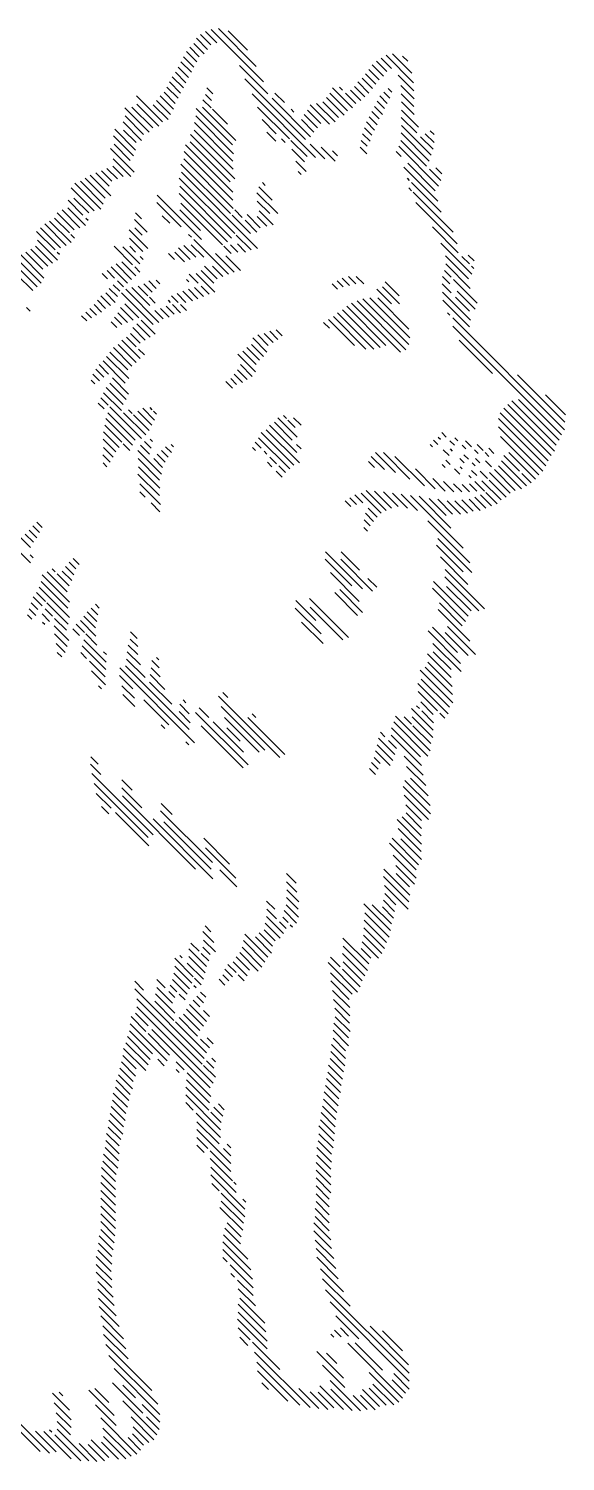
# Model space of a CAD drawing. Header units: millimetres. Extents: x -1 to 1201, y -1 to 901.
# Drawn here: x 1126 to 1155, y 135.3 to 212.8 of the extents above; entities that cross this region are included whole.
import ezdxf

# ---------------------------------------------------------------- set-up
doc = ezdxf.new("R2010")
doc.units = ezdxf.units.MM
doc.layers.add('ETCH', color=7, linetype='CONTINUOUS')

msp = doc.modelspace()

# ---------------------------------------------------------------- linework, layer by layer
at = {"layer": 'ETCH'}
for points in [[(1135.06, 212.28), (1135.66, 211.68)], [(1135.28, 212.48), (1135.84, 211.92)], [(1135.55, 212.64), (1136.15, 212.04)], [(1135.85, 212.76), (1138.69, 209.92)], [(1136.24, 212.8), (1138.28, 210.76)], [(1136.78, 212.68), (1137.82, 211.64)], [(1134.51, 211.56), (1135.07, 211)], [(1134.69, 211.8), (1135.21, 211.28)], [(1134.92, 212), (1135.48, 211.44)], [(1145.66, 211.44), (1146.7, 210.4)], [(1134.07, 210.72), (1134.63, 210.16)], [(1134.22, 211), (1134.78, 210.44)], [(1134.36, 211.28), (1134.92, 210.72)], [(1137.39, 210.8), (1138.91, 209.28)], [(1144.56, 210.84), (1145.16, 210.24)], [(1144.79, 211.04), (1145.35, 210.48)], [(1145.05, 211.2), (1145.61, 210.64)], [(1145.31, 211.36), (1146.79, 209.88)], [(1146.2, 211.32), (1146.48, 211.04)], [(1133.6, 209.92), (1134.2, 209.32)], [(1133.75, 210.2), (1134.35, 209.6)], [(1133.93, 210.44), (1134.49, 209.88)], [(1137.68, 210.08), (1140.96, 206.8)], [(1143.78, 209.92), (1144.38, 209.32)], [(1144.01, 210.12), (1144.57, 209.56)], [(1144.19, 210.36), (1144.75, 209.8)], [(1144.38, 210.6), (1144.94, 210.04)], [(1145.97, 210.28), (1146.81, 209.44)], [(1131.82, 209.16), (1133.22, 207.76)], [(1133.09, 209.16), (1133.81, 208.44)], [(1133.31, 209.36), (1133.91, 208.76)], [(1133.46, 209.64), (1134.06, 209.04)], [(1135.55, 209.24), (1135.87, 208.92)], [(1135.62, 209.6), (1135.94, 209.28)], [(1138.06, 209.28), (1141.5, 205.84)], [(1139.29, 209.32), (1139.81, 208.8)], [(1142.26, 209.32), (1143.22, 208.36)], [(1142.41, 209.6), (1143.49, 208.52)], [(1142.79, 209.64), (1142.95, 209.48)], [(1143.11, 209.32), (1143.67, 208.76)], [(1143.38, 209.48), (1143.94, 208.92)], [(1143.6, 209.68), (1144.16, 209.12)], [(1144.97, 209.16), (1145.37, 208.76)], [(1145.19, 209.36), (1145.51, 209.04)], [(1145.42, 209.56), (1145.62, 209.36)], [(1146.11, 209.72), (1146.83, 209)], [(1146.12, 209.28), (1146.8, 208.6)], [(1131.18, 208.52), (1132.5, 207.2)], [(1131.57, 208.56), (1132.69, 207.44)], [(1131.83, 208.72), (1133.03, 207.52)], [(1132.72, 208.68), (1133.52, 207.88)], [(1132.9, 208.92), (1133.66, 208.16)], [(1135.04, 208.48), (1137, 206.52)], [(1135.39, 208.56), (1137.19, 206.76)], [(1135.41, 208.96), (1135.85, 208.52)], [(1135.93, 208.44), (1136.73, 207.64)], [(1138.36, 208.56), (1140.08, 206.84)], [(1139.15, 209.04), (1141.23, 206.96)], [(1140.17, 208.44), (1140.33, 208.28)], [(1141.06, 208.4), (1141.78, 207.68)], [(1141.21, 208.68), (1142.25, 207.64)], [(1141.55, 208.76), (1142.55, 207.76)], [(1141.89, 208.84), (1142.73, 208)], [(1142.08, 209.08), (1143.04, 208.12)], [(1144.68, 208.6), (1145.12, 208.16)], [(1144.82, 208.88), (1145.22, 208.48)], [(1146.14, 208.84), (1146.82, 208.16)], [(1146.15, 208.4), (1147.07, 207.48)], [(1131.09, 207.76), (1132.09, 206.76)], [(1131.2, 208.08), (1132.2, 207.08)], [(1134.95, 207.72), (1137.03, 205.64)], [(1135.02, 208.08), (1137.06, 206.04)], [(1138.61, 207.88), (1139.37, 207.12)], [(1140.73, 207.88), (1141.41, 207.2)], [(1140.88, 208.16), (1141.6, 207.44)], [(1144.25, 207.76), (1144.69, 207.32)], [(1144.39, 208.04), (1144.83, 207.6)], [(1144.54, 208.32), (1144.94, 207.92)], [(1146.13, 208), (1146.97, 207.16)], [(1130.58, 207), (1131.66, 205.92)], [(1130.65, 207.36), (1131.77, 206.24)], [(1131.11, 207.32), (1131.79, 206.64)], [(1134.74, 207.08), (1137.14, 204.68)], [(1134.93, 207.32), (1137.05, 205.2)], [(1138.87, 207.2), (1139.35, 206.72)], [(1139.65, 206.84), (1139.85, 206.64)], [(1144.04, 207.12), (1144.44, 206.72)], [(1144.14, 207.44), (1144.54, 207.04)], [(1146.12, 207.16), (1147.64, 205.64)], [(1146.14, 207.56), (1147.74, 205.96)], [(1147.17, 206.96), (1147.85, 206.28)], [(1147.43, 207.12), (1147.91, 206.64)], [(1147.7, 207.28), (1147.9, 207.08)], [(1130.41, 206.32), (1131.69, 205.04)], [(1130.6, 206.56), (1131.48, 205.68)], [(1134.39, 206.16), (1137.03, 203.52)], [(1134.46, 206.52), (1137.02, 203.96)], [(1134.72, 206.68), (1136.88, 204.52)], [(1140.16, 206.76), (1141.04, 205.88)], [(1140.21, 206.28), (1140.89, 205.6)], [(1141.2, 206.56), (1142, 205.76)], [(1141.79, 206.4), (1142.55, 205.64)], [(1142.41, 206.2), (1142.69, 205.92)], [(1143.91, 206.4), (1144.27, 206.04)], [(1143.97, 206.76), (1144.29, 206.44)], [(1145.85, 206.16), (1146.13, 205.88)], [(1145.99, 206.44), (1148.15, 204.28)], [(1146.1, 206.76), (1147.5, 205.36)], [(1130.53, 205.36), (1131.09, 204.8)], [(1130.55, 205.76), (1131.51, 204.8)], [(1134.22, 205.48), (1136.9, 202.8)], [(1134.37, 205.76), (1137.05, 203.08)], [(1140.43, 205.64), (1140.99, 205.08)], [(1146.26, 205.32), (1148.1, 203.48)], [(1146.49, 205.52), (1147.97, 204.04)], [(1148, 205.28), (1148.32, 204.96)], [(1128.78, 204.56), (1130.02, 203.32)], [(1129.04, 204.72), (1130.12, 203.64)], [(1129.31, 204.88), (1130.43, 203.76)], [(1129.61, 205), (1130.33, 204.28)], [(1129.92, 205.12), (1130.48, 204.56)], [(1130.22, 205.24), (1130.78, 204.68)], [(1134.13, 204.72), (1137.13, 201.72)], [(1134.24, 205.04), (1138.36, 200.92)], [(1138.62, 204.48), (1138.78, 204.32)], [(1140.56, 205.08), (1140.72, 204.92)], [(1146.44, 204.72), (1146.56, 204.6)], [(1146.68, 204.48), (1148.28, 202.88)], [(1147.66, 205.2), (1148.26, 204.6)], [(1128.29, 204.2), (1129.53, 202.96)], [(1128.48, 204.44), (1129.88, 203.04)], [(1132.93, 203.8), (1135.33, 201.4)], [(1134.13, 203.88), (1136.73, 201.28)], [(1134.15, 204.28), (1136.95, 201.48)], [(1138.33, 203.92), (1139.45, 202.8)], [(1138.43, 204.24), (1139.15, 203.52)], [(1146.53, 204.2), (1146.69, 204.04)], [(1146.77, 203.96), (1148.93, 201.8)], [(1122.7, 203), (1126.66, 199.04)], [(1127.79, 203), (1128.75, 202.04)], [(1128.1, 203.12), (1129.06, 202.16)], [(1128.12, 203.52), (1128.92, 202.72)], [(1128.43, 203.64), (1129.23, 202.84)], [(1132.91, 203.4), (1134.23, 202.08)], [(1134.16, 203), (1135.28, 201.88)], [(1134.22, 203.36), (1136.46, 201.12)], [(1137.13, 203), (1137.53, 202.6)], [(1138.34, 203.48), (1139.02, 202.8)], [(1138.44, 202.96), (1139.2, 202.2)], [(1146.91, 203.4), (1149.15, 201.16)], [(1122.4, 202.88), (1126.44, 198.84)], [(1126.86, 202.24), (1128.02, 201.08)], [(1127.12, 202.4), (1128.28, 201.24)], [(1127.39, 202.56), (1128.19, 201.76)], [(1127.53, 202.84), (1128.45, 201.92)], [(1129.08, 202.56), (1129.2, 202.44)], [(1131.71, 202.48), (1132.39, 201.8)], [(1131.77, 202.84), (1132.09, 202.52)], [(1133.21, 202.68), (1133.61, 202.28)], [(1136.98, 202.72), (1137.98, 201.72)], [(1137.69, 202.44), (1138.33, 201.8)], [(1137.79, 202.76), (1138.51, 202.04)], [(1138.34, 202.64), (1138.86, 202.12)], [(1126.41, 201.84), (1127.41, 200.84)], [(1126.63, 202.04), (1127.71, 200.96)], [(1128.27, 201.68), (1128.47, 201.48)], [(1131.42, 201.92), (1132.42, 200.92)], [(1131.44, 201.48), (1132.16, 200.76)], [(1131.72, 202.04), (1132.12, 201.64)], [(1134.63, 201.68), (1134.79, 201.52)], [(1134.91, 201.4), (1136.79, 199.52)], [(1137.21, 201.64), (1138.01, 200.84)], [(1147.81, 202.08), (1149.21, 200.68)], [(1125.53, 200.6), (1126.81, 199.32)], [(1125.83, 200.72), (1126.75, 199.8)], [(1126.1, 200.88), (1127.02, 199.96)], [(1126.36, 201.04), (1127.28, 200.12)], [(1126.46, 201.36), (1127.54, 200.28)], [(1127.53, 200.72), (1127.65, 200.6)], [(1130.6, 201.04), (1131.6, 200.04)], [(1131.07, 201), (1131.99, 200.08)], [(1131.45, 201.04), (1131.77, 200.72)], [(1133.55, 200.64), (1133.87, 200.32)], [(1133.89, 200.72), (1134.41, 200.2)], [(1134.08, 200.96), (1134.72, 200.32)], [(1134.38, 201.08), (1135.02, 200.44)], [(1134.77, 201.12), (1135.45, 200.44)], [(1136.09, 200.64), (1137.09, 199.64)], [(1136.54, 201.04), (1136.94, 200.64)], [(1136.89, 201.12), (1137.29, 200.72)], [(1137.27, 201.16), (1137.71, 200.72)], [(1148.26, 201.2), (1149.94, 199.52)], [(1130.45, 199.92), (1131.33, 199.04)], [(1130.71, 200.08), (1131.55, 199.24)], [(1131.02, 200.2), (1131.78, 199.44)], [(1131.72, 199.92), (1132, 199.64)], [(1132.01, 200.48), (1132.17, 200.32)], [(1135.5, 199.96), (1136.18, 199.28)], [(1135.93, 199.96), (1136.49, 199.4)], [(1136.64, 200.52), (1137.44, 199.72)], [(1148.52, 200.52), (1149.76, 199.28)], [(1148.53, 200.08), (1149.85, 198.76)], [(1149.41, 200.48), (1149.81, 200.08)], [(1149.75, 200.56), (1150.07, 200.24)], [(1149.93, 199.96), (1150.05, 199.84)], [(1125.37, 199.48), (1126.21, 198.64)], [(1129.96, 199.56), (1130.24, 199.28)], [(1130.23, 199.72), (1130.63, 199.32)], [(1130.79, 199.16), (1131.11, 198.84)], [(1132.48, 199.16), (1132.88, 198.76)], [(1132.87, 199.2), (1133.07, 199)], [(1134.52, 199.24), (1134.64, 199.12)], [(1134.67, 199.52), (1135.15, 199.04)], [(1135.05, 199.56), (1136.05, 198.56)], [(1135.32, 199.72), (1136, 199.04)], [(1142.66, 199.16), (1142.98, 198.84)], [(1142.93, 199.32), (1143.33, 198.92)], [(1143.27, 199.4), (1143.67, 199)], [(1143.7, 199.4), (1144.1, 199)], [(1145.25, 199.12), (1146.01, 198.36)], [(1148.36, 199.4), (1148.76, 199)], [(1148.47, 199.72), (1148.83, 199.36)], [(1148.95, 199.24), (1150.23, 197.96)], [(1129.89, 198.36), (1130.41, 197.84)], [(1130.15, 198.52), (1130.67, 198)], [(1130.34, 198.76), (1130.78, 198.32)], [(1130.56, 198.96), (1130.92, 198.6)], [(1131, 198.52), (1132.72, 196.8)], [(1131.23, 198.72), (1133.03, 196.92)], [(1131.57, 198.8), (1132.53, 197.84)], [(1131.91, 198.88), (1132.43, 198.36)], [(1132.22, 199), (1132.66, 198.56)], [(1132.51, 198.28), (1132.83, 197.96)], [(1133.71, 198.36), (1134.07, 198)], [(1134.01, 198.48), (1134.49, 198)], [(1134.32, 198.6), (1134.84, 198.08)], [(1134.62, 198.72), (1135.14, 198.2)], [(1134.96, 198.8), (1135.44, 198.32)], [(1135.31, 198.88), (1135.75, 198.44)], [(1142.4, 199), (1142.68, 198.72)], [(1144.8, 198.72), (1145.6, 197.92)], [(1145.11, 198.84), (1146.03, 197.92)], [(1148.34, 199), (1148.82, 198.52)], [(1148.36, 198.56), (1149.88, 197.04)], [(1149.06, 198.28), (1149.82, 197.52)], [(1149.16, 198.6), (1150.12, 197.64)], [(1125.86, 197.72), (1126.06, 197.52)], [(1129.3, 197.68), (1129.66, 197.32)], [(1129.52, 197.88), (1129.92, 197.48)], [(1129.7, 198.12), (1130.14, 197.68)], [(1130.95, 197.72), (1131.63, 197.04)], [(1131.18, 197.92), (1131.94, 197.16)], [(1132.81, 197.56), (1133.25, 197.12)], [(1133.11, 197.68), (1133.59, 197.2)], [(1133.42, 197.8), (1133.86, 197.36)], [(1133.52, 198.12), (1133.64, 198)], [(1133.76, 197.88), (1134.2, 197.44)], [(1134.19, 197.88), (1134.51, 197.56)], [(1142.95, 197.6), (1144.99, 195.56)], [(1143.18, 197.8), (1145.3, 195.68)], [(1143.44, 197.96), (1146.08, 195.32)], [(1143.74, 198.08), (1146.38, 195.44)], [(1144.05, 198.2), (1146.53, 195.72)], [(1144.43, 198.24), (1146.59, 196.08)], [(1144.86, 198.24), (1146.54, 196.56)], [(1148.37, 198.12), (1149.81, 196.68)], [(1128.85, 197.28), (1129.13, 197)], [(1129.07, 197.48), (1129.39, 197.16)], [(1130.44, 196.96), (1130.76, 196.64)], [(1130.62, 197.2), (1131.02, 196.8)], [(1130.81, 197.44), (1131.33, 196.92)], [(1131.83, 196.84), (1132.55, 196.12)], [(1132.06, 197.04), (1132.82, 196.28)], [(1141.93, 196.92), (1142.25, 196.6)], [(1142.2, 197.08), (1143.6, 195.68)], [(1142.46, 197.24), (1144.22, 195.48)], [(1142.69, 197.44), (1144.65, 195.48)], [(1148.63, 197.44), (1148.75, 197.32)], [(1148.91, 197.16), (1154.95, 191.12)], [(1131.02, 195.96), (1132.02, 194.96)], [(1131.28, 196.12), (1131.8, 195.6)], [(1131.5, 196.32), (1132.02, 195.8)], [(1131.61, 196.64), (1132.29, 195.96)], [(1138.11, 196.08), (1138.87, 195.32)], [(1138.37, 196.24), (1138.93, 195.68)], [(1138.72, 196.32), (1139.2, 195.84)], [(1139.02, 196.44), (1139.46, 196)], [(1139.37, 196.52), (1139.69, 196.2)], [(1148.92, 196.72), (1154.8, 190.84)], [(1149.26, 195.96), (1151.06, 194.16)], [(1130.38, 195.32), (1131.34, 194.36)], [(1130.57, 195.56), (1131.57, 194.56)], [(1130.83, 195.72), (1131.79, 194.76)], [(1131.92, 195.48), (1132.24, 195.16)], [(1137.29, 195.2), (1138.25, 194.24)], [(1137.56, 195.36), (1138.28, 194.64)], [(1137.78, 195.56), (1138.46, 194.88)], [(1138.04, 195.72), (1138.68, 195.08)], [(1129.61, 194.4), (1130.05, 193.96)], [(1129.79, 194.64), (1130.31, 194.12)], [(1130.01, 194.84), (1131.21, 193.64)], [(1130.2, 195.08), (1131.4, 193.88)], [(1137.43, 194.64), (1138.07, 194)], [(1129.36, 193.8), (1129.56, 193.6)], [(1129.46, 194.12), (1129.82, 193.76)], [(1130.37, 193.64), (1131.25, 192.76)], [(1130.51, 193.92), (1131.39, 193.04)], [(1136.65, 193.72), (1137.01, 193.36)], [(1136.91, 193.88), (1137.23, 193.56)], [(1137.1, 194.12), (1137.54, 193.68)], [(1137.28, 194.36), (1137.8, 193.84)], [(1152.41, 194.08), (1154.97, 191.52)], [(1130.04, 193.12), (1131, 192.16)], [(1130.18, 193.4), (1131.1, 192.48)], [(1153.92, 193), (1155, 191.92)], [(1129.75, 192.56), (1130.07, 192.24)], [(1129.89, 192.84), (1130.29, 192.44)], [(1130.37, 192.36), (1132.09, 190.64)], [(1131.38, 192.2), (1131.58, 192)], [(1131.89, 192.12), (1132.65, 191.36)], [(1132.15, 192.28), (1132.79, 191.64)], [(1132.53, 192.32), (1132.65, 192.2)], [(1132.73, 192.12), (1132.89, 191.96)], [(1151.67, 192.28), (1154.23, 189.72)], [(1151.89, 192.48), (1154.41, 189.96)], [(1152.11, 192.68), (1154.51, 190.28)], [(1152.46, 192.76), (1154.66, 190.56)], [(1130.1, 191.36), (1131.02, 190.44)], [(1130.16, 191.72), (1131.6, 190.28)], [(1130.27, 192.04), (1131.75, 190.56)], [(1131.12, 192.04), (1132.32, 190.84)], [(1131.66, 191.92), (1132.5, 191.08)], [(1139.01, 191.36), (1140.49, 189.88)], [(1139.27, 191.52), (1140.23, 190.56)], [(1139.46, 191.76), (1140.5, 190.72)], [(1139.76, 191.88), (1139.92, 191.72)], [(1140, 191.64), (1140.4, 191.24)], [(1140.31, 191.76), (1140.71, 191.36)], [(1151.38, 191.72), (1153.94, 189.16)], [(1151.48, 192.04), (1154.08, 189.44)], [(1130.01, 190.6), (1130.69, 189.92)], [(1130.04, 191), (1130.88, 190.16)], [(1132.56, 190.6), (1132.68, 190.48)], [(1138.42, 190.68), (1140.1, 189)], [(1138.56, 190.96), (1140.32, 189.2)], [(1138.83, 191.12), (1140.63, 189.32)], [(1147.87, 190.56), (1148.11, 190.32)], [(1148.13, 190.72), (1148.25, 190.6)], [(1148.32, 190.96), (1148.56, 190.72)], [(1149.02, 190.68), (1149.18, 190.52)], [(1151.39, 191.28), (1153.79, 188.88)], [(1151.49, 190.76), (1153.57, 188.68)], [(1130, 189.76), (1130.4, 189.36)], [(1130.03, 190.16), (1130.55, 189.64)], [(1131.1, 190.36), (1131.46, 190)], [(1131.88, 190), (1133.16, 188.72)], [(1132.03, 190.28), (1132.51, 189.8)], [(1132.25, 190.48), (1132.61, 190.12)], [(1132.93, 189.8), (1133.37, 189.36)], [(1133.16, 190), (1133.52, 189.64)], [(1133.38, 190.2), (1133.7, 189.88)], [(1133.69, 190.32), (1133.81, 190.2)], [(1138.09, 190.16), (1138.25, 190)], [(1138.23, 190.44), (1138.55, 190.12)], [(1138.71, 189.96), (1138.87, 189.8)], [(1140.47, 190.32), (1140.71, 190.08)], [(1144.73, 189.88), (1145.81, 188.8)], [(1145.16, 189.88), (1146.6, 188.44)], [(1147.69, 190.32), (1147.81, 190.2)], [(1148.39, 190.04), (1148.71, 189.72)], [(1148.76, 190.52), (1149, 190.28)], [(1148.77, 190.08), (1148.89, 189.96)], [(1149.42, 190.28), (1149.62, 190.08)], [(1149.52, 189.76), (1149.76, 189.52)], [(1149.61, 190.52), (1149.93, 190.2)], [(1150.09, 190.04), (1150.29, 189.84)], [(1150.23, 190.32), (1150.55, 190)], [(1150.67, 189.88), (1150.87, 189.68)], [(1150.86, 190.12), (1151.14, 189.84)], [(1151.94, 189.88), (1153.38, 188.44)], [(1130.02, 189.32), (1130.22, 189.12)], [(1131.9, 189.56), (1133.06, 188.4)], [(1131.92, 189.12), (1133.08, 187.96)], [(1132.75, 189.56), (1133.23, 189.08)], [(1138.89, 189.36), (1139.13, 189.12)], [(1139.03, 189.64), (1139.39, 189.28)], [(1139.51, 189.16), (1139.87, 188.8)], [(1144.36, 189.4), (1144.68, 189.08)], [(1144.51, 189.68), (1145.23, 188.96)], [(1145.78, 189.68), (1147.38, 188.08)], [(1146.89, 189), (1147.97, 187.92)], [(1148.34, 189.24), (1148.5, 189.08)], [(1148.53, 189.48), (1148.77, 189.24)], [(1149.01, 189), (1149.29, 188.72)], [(1149.29, 189.56), (1149.53, 189.32)], [(1149.31, 189.12), (1149.43, 189)], [(1149.96, 189.32), (1150.12, 189.16)], [(1150.14, 189.56), (1150.38, 189.32)], [(1150.69, 189.44), (1151.01, 189.12)], [(1151.39, 189.16), (1152.63, 187.92)], [(1151.54, 189.44), (1152.9, 188.08)], [(1151.68, 189.72), (1152.52, 188.88)], [(1131.89, 188.72), (1133.05, 187.56)], [(1139.37, 188.88), (1139.69, 188.56)], [(1147.83, 188.48), (1148.51, 187.8)], [(1148.41, 188.32), (1148.97, 187.76)], [(1149.79, 188.64), (1149.91, 188.52)], [(1149.93, 188.92), (1150.21, 188.64)], [(1150.11, 188.32), (1150.63, 187.8)], [(1150.4, 188.88), (1150.8, 188.48)], [(1150.49, 188.36), (1151.53, 187.32)], [(1150.88, 188.4), (1151.8, 187.48)], [(1150.9, 188.8), (1152.02, 187.68)], [(1151.17, 188.96), (1152.29, 187.84)], [(1152.64, 188.76), (1153.16, 188.24)], [(1131.99, 188.2), (1133.11, 187.08)], [(1132, 187.76), (1132.28, 187.48)], [(1143.35, 187.44), (1143.71, 187.08)], [(1143.62, 187.6), (1144.06, 187.16)], [(1143.96, 187.68), (1145.04, 186.6)], [(1144.23, 187.84), (1145.31, 186.76)], [(1144.69, 187.8), (1145.61, 186.88)], [(1145.16, 187.76), (1145.96, 186.96)], [(1145.66, 187.68), (1146.46, 186.88)], [(1146.12, 187.64), (1147, 186.76)], [(1146.63, 187.56), (1149.47, 184.72)], [(1147.09, 187.52), (1148.81, 185.8)], [(1148.96, 188.2), (1149.4, 187.76)], [(1149.42, 188.16), (1149.82, 187.76)], [(1149.81, 188.2), (1150.21, 187.8)], [(1150.1, 187.48), (1150.7, 186.88)], [(1150.41, 187.6), (1151.01, 187)], [(1150.71, 187.72), (1151.31, 187.12)], [(1132.6, 187.16), (1133.08, 186.68)], [(1143.09, 187.28), (1143.41, 186.96)], [(1144.34, 186.88), (1144.82, 186.4)], [(1147.64, 187.4), (1148.56, 186.48)], [(1148.1, 187.36), (1148.9, 186.56)], [(1148.61, 187.28), (1149.33, 186.56)], [(1149.03, 187.28), (1149.71, 186.6)], [(1149.41, 187.32), (1150.01, 186.72)], [(1149.8, 187.36), (1150.4, 186.76)], [(1126.21, 185.92), (1126.57, 185.56)], [(1126.43, 186.12), (1126.71, 185.84)], [(1144.13, 186.24), (1144.45, 185.92)], [(1144.19, 186.6), (1144.63, 186.16)], [(1147.56, 186.2), (1149.84, 183.92)], [(1125.57, 185.28), (1126.09, 184.76)], [(1125.8, 185.48), (1126.24, 185.04)], [(1126.02, 185.68), (1126.42, 185.28)], [(1144.11, 185.84), (1144.31, 185.64)], [(1148.1, 185.24), (1149.94, 183.4)], [(1124.96, 185.04), (1126.08, 183.92)], [(1126.07, 184.36), (1126.23, 184.2)], [(1142.03, 184.52), (1144.03, 182.52)], [(1142.88, 184.52), (1143.88, 183.52)], [(1148.04, 184.88), (1149.48, 183.44)], [(1127.25, 183.6), (1127.41, 183.44)], [(1127.98, 183.72), (1128.42, 183.28)], [(1128.17, 183.96), (1128.53, 183.6)], [(1128.39, 184.16), (1128.71, 183.84)], [(1142.01, 184.12), (1143.45, 182.68)], [(1142.86, 184.12), (1144.58, 182.4)], [(1148.25, 184.24), (1149.73, 182.76)], [(1148.51, 183.56), (1150.63, 181.44)], [(1126.66, 182.92), (1128.1, 181.48)], [(1126.72, 183.28), (1128.2, 181.8)], [(1126.99, 183.44), (1128.07, 182.36)], [(1127.53, 183.32), (1128.17, 182.68)], [(1127.8, 183.48), (1128.32, 182.96)], [(1142.3, 183.4), (1143.86, 181.84)], [(1144.32, 183.08), (1144.8, 182.6)], [(1147.87, 182.92), (1149.75, 181.04)], [(1148.48, 183.16), (1150.32, 181.32)], [(1126.23, 182.08), (1126.71, 181.6)], [(1126.41, 182.32), (1126.89, 181.84)], [(1126.56, 182.6), (1128.2, 180.96)], [(1142.53, 182.32), (1143.77, 181.08)], [(1142.8, 182.48), (1144.04, 181.24)], [(1147.81, 182.56), (1149.61, 180.76)], [(1148.58, 182.64), (1149.9, 181.32)], [(1126.02, 181.44), (1126.38, 181.08)], [(1126.12, 181.76), (1126.48, 181.4)], [(1126.87, 181.44), (1127.27, 181.04)], [(1126.97, 181.76), (1128.13, 180.6)], [(1129.15, 181.28), (1129.67, 180.76)], [(1129.37, 181.48), (1129.73, 181.12)], [(1129.6, 181.68), (1129.8, 181.48)], [(1140.4, 181.48), (1141.8, 180.08)], [(1140.43, 181.88), (1141.51, 180.8)], [(1141.16, 182), (1143.28, 179.88)], [(1141.21, 181.52), (1142.97, 179.76)], [(1148.12, 181.4), (1149.84, 179.68)], [(1148.19, 181.76), (1149.43, 180.52)], [(1125.92, 181.12), (1126.16, 180.88)], [(1126.72, 181.16), (1127.12, 180.76)], [(1126.74, 180.72), (1126.86, 180.6)], [(1127.36, 180.52), (1128.16, 179.72)], [(1127.39, 180.92), (1128.03, 180.28)], [(1128.56, 180.6), (1129, 180.16)], [(1128.78, 180.8), (1129.62, 179.96)], [(1128.96, 181.04), (1129.6, 180.4)], [(1140.74, 180.72), (1141.9, 179.56)], [(1148.62, 180.48), (1150.14, 178.96)], [(1127.38, 180.08), (1128.06, 179.4)], [(1128.37, 180.36), (1128.73, 180)], [(1128.97, 179.76), (1130.17, 178.56)], [(1129.08, 180.08), (1129.68, 179.48)], [(1131.48, 179.8), (1131.88, 179.4)], [(1131.5, 180.2), (1131.86, 179.84)], [(1147.58, 180.24), (1149.34, 178.48)], [(1147.81, 180.44), (1149.17, 179.08)], [(1148.51, 180.16), (1149.75, 178.92)], [(1127.48, 179.56), (1127.96, 179.08)], [(1127.53, 179.08), (1127.77, 178.84)], [(1128.8, 179.08), (1129.12, 178.76)], [(1128.87, 179.44), (1130.15, 178.16)], [(1130.04, 179.12), (1130.2, 178.96)], [(1131.31, 179.12), (1132.03, 178.4)], [(1131.37, 179.48), (1131.89, 178.96)], [(1147.55, 179), (1148.83, 177.72)], [(1147.84, 179.56), (1149.36, 178.04)], [(1147.86, 179.12), (1148.82, 178.16)], [(1129.28, 178.6), (1130.12, 177.76)], [(1130.92, 178.24), (1134.96, 174.2)], [(1131.22, 178.36), (1134.66, 174.92)], [(1131.28, 178.72), (1132.28, 177.72)], [(1132.61, 178.24), (1133.09, 177.76)], [(1132.64, 178.64), (1133.04, 178.24)], [(1132.9, 178.8), (1133.02, 178.68)], [(1147.42, 178.28), (1148.9, 176.8)], [(1147.57, 178.56), (1148.89, 177.24)], [(1129.38, 178.08), (1130.14, 177.32)], [(1130.89, 177.84), (1131.61, 177.12)], [(1132.52, 177.48), (1133.72, 176.28)], [(1132.55, 177.88), (1133.35, 177.08)], [(1147.03, 177.4), (1148.67, 175.76)], [(1147.16, 178.12), (1148.92, 176.36)], [(1147.21, 177.64), (1148.73, 176.12)], [(1129.76, 177.28), (1129.92, 177.12)], [(1131.03, 177.28), (1131.71, 176.6)], [(1131.08, 176.8), (1131.72, 176.16)], [(1136.25, 176.72), (1139.57, 173.4)], [(1136.48, 176.92), (1136.76, 176.64)], [(1147.05, 176.96), (1148.09, 175.92)], [(1132.21, 176.52), (1133.57, 175.16)], [(1134.12, 175.88), (1134.72, 175.28)], [(1134.15, 176.28), (1134.67, 175.76)], [(1134.33, 176.52), (1134.49, 176.36)], [(1135.01, 175.84), (1137.85, 173)], [(1135.2, 176.08), (1135.72, 175.56)], [(1136.39, 176.16), (1138.75, 173.8)], [(1146.69, 176.04), (1147.85, 174.88)], [(1146.96, 176.2), (1147.12, 176.04)], [(1147.18, 176.4), (1147.86, 175.72)], [(1147.24, 175.92), (1147.88, 175.28)], [(1133.15, 175.16), (1133.35, 174.96)], [(1135.31, 175.12), (1137.59, 172.84)], [(1135.96, 175.32), (1137.6, 173.68)], [(1136.57, 175.56), (1138.45, 173.68)], [(1137.84, 175.56), (1139.84, 173.56)], [(1138.06, 175.76), (1138.26, 175.56)], [(1145.72, 175.32), (1147.56, 173.48)], [(1145.82, 175.64), (1147.7, 173.76)], [(1146.28, 175.6), (1146.68, 175.2)], [(1146.71, 175.6), (1147.83, 174.48)], [(1146.76, 175.12), (1147.72, 174.16)], [(1148.21, 175.8), (1148.49, 175.52)], [(1136.7, 175), (1137.42, 174.28)], [(1144.9, 174.44), (1145.78, 173.56)], [(1145, 174.76), (1145.24, 174.52)], [(1145.44, 174.32), (1145.88, 173.88)], [(1145.59, 174.6), (1147.23, 172.96)], [(1145.61, 175), (1147.17, 173.44)], [(1134.49, 174.24), (1134.65, 174.08)], [(1144.73, 173.76), (1145.53, 172.96)], [(1144.83, 174.08), (1145.67, 173.24)], [(1129.33, 173.04), (1129.89, 172.48)], [(1129.35, 173.44), (1129.75, 173.04)], [(1144.42, 172.8), (1144.74, 172.48)], [(1144.52, 173.12), (1144.88, 172.76)], [(1144.67, 173.4), (1144.99, 173.08)], [(1146.28, 173.48), (1147.32, 172.44)], [(1146.42, 172.92), (1147.46, 171.88)], [(1129.4, 172.54), (1132.72, 169.22)], [(1129.52, 172), (1132.44, 169.08)], [(1131.02, 172.2), (1131.58, 171.64)], [(1146.33, 172.16), (1147.69, 170.8)], [(1146.63, 172.28), (1147.59, 171.32)], [(1129.64, 171.46), (1130.44, 170.66)], [(1131.03, 171.76), (1132.11, 170.68)], [(1131.05, 171.32), (1135.01, 167.36)], [(1146.23, 171.84), (1147.71, 170.36)], [(1146.28, 171.36), (1147.6, 170.04)], [(1129.92, 170.75), (1130.32, 170.35)], [(1130.68, 170.42), (1132.48, 168.62)], [(1133.12, 170.52), (1135.92, 167.72)], [(1133.15, 170.92), (1133.75, 170.32)], [(1146.38, 170.84), (1147.22, 170)], [(1146.39, 170.4), (1147.23, 169.56)], [(1132.71, 170.08), (1135.95, 166.84)], [(1133.3, 169.92), (1135.86, 167.36)], [(1145.9, 170.04), (1147.22, 168.72)], [(1146.17, 170.2), (1147.21, 169.16)], [(1135.45, 169.04), (1136.85, 167.64)], [(1145.63, 169.04), (1147.07, 167.6)], [(1145.96, 169.56), (1147.2, 168.32)], [(1146.1, 169), (1147.22, 167.88)], [(1135.55, 168.52), (1137.19, 166.88)], [(1145.49, 168.76), (1146.93, 167.32)], [(1145.7, 168.12), (1146.94, 166.88)], [(1136.32, 167.32), (1137.24, 166.4)], [(1145.19, 167.36), (1146.59, 165.96)], [(1145.84, 167.56), (1146.84, 166.56)], [(1139.92, 167.12), (1140.44, 166.6)], [(1139.93, 166.68), (1140.49, 166.12)], [(1145.17, 166.96), (1146.53, 165.6)], [(1145.85, 167.12), (1146.57, 166.4)], [(1139.92, 165.84), (1140.56, 165.2)], [(1139.95, 166.24), (1140.59, 165.6)], [(1145.22, 166.48), (1146.5, 165.2)], [(1145.24, 166.04), (1145.84, 165.44)], [(1138.85, 165.64), (1139.29, 165.2)], [(1138.87, 165.2), (1139.39, 164.68)], [(1139.79, 165.12), (1140.47, 164.44)], [(1139.9, 165.44), (1140.58, 164.76)], [(1144.1, 165.48), (1145.54, 164.04)], [(1144.16, 165), (1145.48, 163.68)], [(1144.56, 165.44), (1145.6, 164.4)], [(1145.11, 165.32), (1145.71, 164.72)], [(1145.17, 165.68), (1145.77, 165.08)], [(1135.52, 164.3), (1135.84, 163.98)], [(1138.78, 164.44), (1139.58, 163.64)], [(1138.84, 164.8), (1139.76, 163.88)], [(1139.55, 164.52), (1139.91, 164.16)], [(1139.73, 164.76), (1140.01, 164.48)], [(1140.13, 164.36), (1140.25, 164.24)], [(1144.11, 164.2), (1145.23, 163.08)], [(1144.13, 164.6), (1145.33, 163.4)], [(1135.4, 164), (1136, 163.4)], [(1135.44, 163.53), (1136.08, 162.89)], [(1137.6, 163.5), (1138.76, 162.34)], [(1137.68, 163.84), (1138.92, 162.6)], [(1138.24, 163.7), (1139.12, 162.82)], [(1138.45, 163.92), (1139.17, 163.2)], [(1138.71, 164.08), (1139.31, 163.48)], [(1142.97, 163.64), (1144.37, 162.24)], [(1144.02, 163.44), (1144.9, 162.56)], [(1144.08, 163.8), (1145.08, 162.8)], [(1134.16, 162.69), (1134.28, 162.57)], [(1134.64, 163.06), (1135.6, 162.1)], [(1134.76, 163.37), (1135.2, 162.93)], [(1135.32, 162.81), (1135.72, 162.41)], [(1135.4, 163.15), (1135.8, 162.75)], [(1137.4, 162.85), (1138.4, 161.85)], [(1137.52, 163.15), (1138.6, 162.07)], [(1142.96, 162.8), (1144.16, 161.6)], [(1142.99, 163.2), (1144.31, 161.88)], [(1143.96, 163.08), (1144.48, 162.56)], [(1133.88, 162.55), (1134.88, 161.55)], [(1133.88, 162.12), (1134.8, 161.2)], [(1134.56, 162.29), (1135.44, 161.41)], [(1134.64, 162.64), (1135.52, 161.76)], [(1136.6, 161.95), (1137, 161.55)], [(1136.76, 162.21), (1137.2, 161.77)], [(1137.04, 162.36), (1137.8, 161.6)], [(1137.2, 162.62), (1137.92, 161.9)], [(1142.17, 162.32), (1143.77, 160.72)], [(1142.31, 162.6), (1142.83, 162.08)], [(1142.95, 161.96), (1143.91, 161)], [(1142.98, 162.36), (1144.02, 161.32)], [(1131.72, 161.31), (1132.2, 160.83)], [(1132.92, 161.39), (1133.36, 160.95)], [(1133.76, 161.4), (1134.56, 160.6)], [(1133.84, 161.74), (1134.68, 160.9)], [(1134.96, 161.47), (1135.32, 161.11)], [(1136.28, 161.42), (1136.6, 161.1)], [(1136.48, 161.65), (1136.8, 161.33)], [(1137.32, 161.65), (1137.64, 161.33)], [(1142.31, 161.76), (1143.47, 160.6)], [(1142.32, 161.32), (1143.32, 160.32)], [(1131.72, 160.89), (1135.48, 157.13)], [(1131.84, 160.35), (1135.36, 156.83)], [(1132.84, 160.62), (1133.88, 159.58)], [(1132.92, 160.96), (1133.76, 160.12)], [(1133.56, 160.75), (1133.88, 160.43)], [(1133.64, 161.09), (1134, 160.73)], [(1134.12, 160.61), (1134.44, 160.29)], [(1134.92, 161.08), (1135.04, 160.96)], [(1135.08, 160.5), (1135.44, 160.14)], [(1135.28, 160.72), (1135.56, 160.44)], [(1142.42, 160.8), (1143.34, 159.88)], [(1131.76, 159.58), (1132.44, 158.9)], [(1131.84, 159.92), (1135.96, 155.8)], [(1132.8, 160.23), (1133.84, 159.19)], [(1134.52, 159.79), (1135.44, 158.87)], [(1134.68, 160.05), (1135.6, 159.13)], [(1134.88, 160.28), (1135.24, 159.92)], [(1135.44, 159.72), (1135.76, 159.4)], [(1142.47, 160.32), (1143.35, 159.44)], [(1142.53, 159.84), (1143.33, 159.04)], [(1131.48, 159.01), (1133.48, 157.01)], [(1131.52, 159.39), (1132.32, 158.59)], [(1133.92, 159.11), (1135.6, 157.43)], [(1134.12, 159.34), (1135.12, 158.34)], [(1134.36, 159.52), (1135.24, 158.64)], [(1142.48, 159.04), (1143.28, 158.24)], [(1142.56, 159.38), (1143.36, 158.58)], [(1131.32, 158.32), (1132.56, 157.08)], [(1131.44, 158.62), (1132.68, 157.38)], [(1132.44, 158.47), (1133.6, 157.31)], [(1132.64, 158.7), (1135.8, 155.54)], [(1135.28, 158.18), (1135.76, 157.7)], [(1135.64, 158.24), (1135.96, 157.92)], [(1142.44, 158.66), (1143.28, 157.82)], [(1142.44, 158.23), (1143.12, 157.55)], [(1131.08, 157.29), (1131.8, 156.57)], [(1131.12, 157.67), (1132.32, 156.47)], [(1131.24, 157.98), (1132.44, 156.78)], [(1142.32, 157.5), (1143.08, 156.74)], [(1142.36, 157.89), (1143.12, 157.13)], [(1130.92, 156.6), (1131.64, 155.88)], [(1131, 156.94), (1131.76, 156.18)], [(1132.96, 157.1), (1133.32, 156.74)], [(1133.96, 156.95), (1134.4, 156.51)], [(1133.96, 156.53), (1134.12, 156.37)], [(1135.44, 156.75), (1136.08, 156.11)], [(1135.6, 157.01), (1136, 156.61)], [(1135.88, 157.15), (1136.08, 156.95)], [(1142.2, 156.77), (1142.96, 156.01)], [(1142.28, 157.12), (1143, 156.4)], [(1130.72, 155.95), (1131.48, 155.19)], [(1130.84, 156.25), (1131.6, 155.49)], [(1134.52, 155.97), (1135.76, 154.73)], [(1134.56, 156.35), (1135.84, 155.07)], [(1142.08, 156.05), (1142.84, 155.29)], [(1142.16, 156.39), (1142.88, 155.67)], [(1130.56, 155.26), (1131.32, 154.5)], [(1130.68, 155.57), (1131.4, 154.85)], [(1134.48, 155.58), (1135.72, 154.34)], [(1134.48, 155.16), (1136.36, 153.28)], [(1141.92, 154.93), (1142.64, 154.21)], [(1141.96, 155.32), (1142.72, 154.56)], [(1142.04, 155.66), (1142.76, 154.94)], [(1130.4, 154.15), (1131.12, 153.43)], [(1130.44, 154.53), (1131.2, 153.77)], [(1130.52, 154.88), (1131.24, 154.16)], [(1134.48, 154.74), (1134.88, 154.34)], [(1135.04, 154.18), (1136.36, 152.86)], [(1135.84, 154.22), (1136.4, 153.66)], [(1136, 154.49), (1136.48, 154.01)], [(1136.24, 154.67), (1136.56, 154.35)], [(1141.8, 154.2), (1142.56, 153.44)], [(1141.88, 154.55), (1142.6, 153.83)], [(1130.28, 153.42), (1130.96, 152.74)], [(1130.32, 153.8), (1131.08, 153.04)], [(1135.08, 153.71), (1136.28, 152.51)], [(1141.68, 153.48), (1142.48, 152.68)], [(1141.76, 153.82), (1142.52, 153.06)], [(1130.16, 152.69), (1130.88, 151.97)], [(1130.2, 153.08), (1130.88, 152.4)], [(1135.08, 153.29), (1136.92, 151.45)], [(1135.08, 152.86), (1135.68, 152.26)], [(1141.64, 152.67), (1142.36, 151.95)], [(1141.68, 153.05), (1142.44, 152.29)], [(1130.04, 151.96), (1130.8, 151.2)], [(1130.12, 152.31), (1130.84, 151.59)], [(1135.08, 152.44), (1135.48, 152.04)], [(1135.8, 152.14), (1136.92, 151.02)], [(1136.52, 152.27), (1136.92, 151.87)], [(1136.72, 152.5), (1136.92, 152.3)], [(1141.56, 152.32), (1142.36, 151.52)], [(1141.56, 151.9), (1142.32, 151.14)], [(1129.92, 151.24), (1130.68, 150.48)], [(1130, 151.58), (1130.72, 150.86)], [(1135.8, 151.72), (1137, 150.52)], [(1135.84, 151.25), (1137.2, 149.89)], [(1141.52, 151.51), (1142.32, 150.71)], [(1141.52, 151.09), (1142.32, 150.29)], [(1129.88, 150.43), (1130.68, 149.63)], [(1129.92, 150.81), (1130.68, 150.05)], [(1135.84, 150.83), (1137.68, 148.99)], [(1135.88, 150.37), (1136.28, 149.97)], [(1137.08, 150.44), (1137.2, 150.32)], [(1141.52, 150.67), (1142.32, 149.87)], [(1129.88, 150), (1130.68, 149.2)], [(1129.88, 149.58), (1130.68, 148.78)], [(1136.4, 149.85), (1137.68, 148.57)], [(1137.56, 149.53), (1137.72, 149.37)], [(1141.52, 150.24), (1142.24, 149.52)], [(1141.52, 149.82), (1142.24, 149.1)], [(1129.88, 149.15), (1130.68, 148.35)], [(1129.88, 148.73), (1130.68, 147.93)], [(1136.32, 149.08), (1137.56, 147.84)], [(1136.4, 149.42), (1137.6, 148.22)], [(1141.48, 149.01), (1142.24, 148.25)], [(1141.52, 149.39), (1142.24, 148.67)], [(1129.88, 148.31), (1130.64, 147.55)], [(1136.6, 147.95), (1137.44, 147.11)], [(1136.72, 148.25), (1137.48, 147.49)], [(1141.4, 148.24), (1142.32, 147.32)], [(1141.48, 148.58), (1142.24, 147.82)], [(1129.8, 147.54), (1130.56, 146.78)], [(1129.88, 147.88), (1130.6, 147.16)], [(1136.48, 147.22), (1138, 145.7)], [(1136.52, 147.6), (1137.84, 146.28)], [(1141.4, 147.82), (1142.36, 146.86)], [(1141.48, 147.31), (1142.48, 146.31)], [(1129.64, 146.42), (1130.44, 145.62)], [(1129.72, 146.77), (1130.48, 146.01)], [(1129.76, 147.15), (1130.48, 146.43)], [(1136.48, 146.8), (1138.08, 145.2)], [(1141.52, 146.85), (1142.6, 145.77)], [(1129.64, 146), (1130.48, 145.16)], [(1136.48, 146.37), (1136.72, 146.13)], [(1136.88, 145.97), (1138.12, 144.73)], [(1141.56, 146.38), (1142.72, 145.22)], [(1141.76, 145.76), (1143, 144.52)], [(1129.64, 145.58), (1130.48, 144.74)], [(1129.72, 145.07), (1130.56, 144.23)], [(1136.92, 145.51), (1137.12, 145.31)], [(1137.28, 145.15), (1138.12, 144.31)], [(1141.88, 145.21), (1143.36, 143.73)], [(1129.72, 144.65), (1130.6, 143.77)], [(1129.76, 144.18), (1130.72, 143.22)], [(1137.32, 144.68), (1138.24, 143.76)], [(1137.4, 144.18), (1138.76, 142.82)], [(1142.04, 144.63), (1146.56, 140.11)], [(1129.8, 143.72), (1130.88, 142.64)], [(1137.32, 143.84), (1138.8, 142.36)], [(1137.32, 143.41), (1138.88, 141.85)], [(1142.28, 143.97), (1146.56, 139.69)], [(1129.88, 143.21), (1131.12, 141.97)], [(1130, 142.67), (1131.24, 141.43)], [(1137.28, 143.03), (1138.88, 141.43)], [(1137.32, 142.56), (1137.96, 141.92)], [(1142.6, 143.22), (1143.84, 141.98)], [(1142.84, 142.56), (1143.28, 142.12)], [(1144.44, 142.65), (1146.52, 140.57)], [(1130.04, 142.21), (1131.36, 140.89)], [(1137.4, 142.06), (1137.84, 141.62)], [(1138.08, 141.8), (1139.56, 140.32)], [(1142.32, 142.23), (1142.48, 142.07)], [(1142.52, 142.45), (1142.88, 142.09)], [(1143.64, 141.76), (1145.12, 140.28)], [(1145.12, 142.4), (1146.2, 141.32)], [(1130.16, 141.66), (1132.64, 139.18)], [(1130.32, 141.08), (1132.96, 138.44)], [(1138.2, 141.26), (1141.2, 138.26)], [(1141.56, 141.29), (1143, 139.85)], [(1142.08, 141.2), (1142.64, 140.64)], [(1143.24, 141.73), (1146.2, 138.77)], [(1130.6, 140.37), (1133.08, 137.89)], [(1138.32, 140.71), (1140.64, 138.39)], [(1138.36, 140.25), (1140, 138.61)], [(1141.88, 140.55), (1143.08, 139.35)], [(1130.52, 139.6), (1132.16, 137.96)], [(1131.08, 139.47), (1131.76, 138.79)], [(1138.6, 139.59), (1138.96, 139.23)], [(1141.72, 139.44), (1143, 138.16)], [(1142.28, 139.72), (1143.92, 138.08)], [(1144.4, 140.15), (1146, 138.55)], [(1144.6, 139.52), (1145.72, 138.4)], [(1145.64, 139.76), (1146.36, 139.04)], [(1145.72, 140.1), (1146.56, 139.26)], [(1127.28, 139.03), (1128.2, 138.11)], [(1127.64, 139.09), (1127.84, 138.89)], [(1129.24, 139.19), (1130.6, 137.83)], [(1129.56, 139.29), (1130.32, 138.53)], [(1140.6, 139.28), (1141.68, 138.2)], [(1141.2, 139.11), (1142.16, 138.15)], [(1141.64, 139.09), (1142.48, 138.25)], [(1142.32, 139.26), (1143.48, 138.1)], [(1143.52, 138.91), (1144.28, 138.15)], [(1143.92, 138.93), (1144.72, 138.13)], [(1144.04, 139.24), (1144.96, 138.32)], [(1144.4, 139.3), (1145.32, 138.38)], [(1124.76, 138.15), (1127.12, 135.79)], [(1127.36, 138.52), (1128.28, 137.6)], [(1127.48, 137.98), (1128.28, 137.18)], [(1129.6, 138.4), (1130.72, 137.28)], [(1131.08, 138.62), (1132.92, 136.78)], [(1132.12, 138.43), (1133.08, 137.47)], [(1124.76, 137.73), (1126.6, 135.89)], [(1127.52, 137.51), (1128.24, 136.79)], [(1127.52, 137.09), (1129.24, 135.37)], [(1129.88, 137.7), (1131.84, 135.74)], [(1130, 137.15), (1131.52, 135.63)], [(1131.52, 137.76), (1132.76, 136.52)], [(1131.64, 137.21), (1132.48, 136.37)], [(1132.36, 137.76), (1133.04, 137.08)], [(1126.36, 136.98), (1127.48, 135.86)], [(1126.8, 136.96), (1128.28, 135.48)], [(1127.12, 137.06), (1127.24, 136.94)], [(1127.4, 136.78), (1128.8, 135.38)], [(1129.36, 136.52), (1130.32, 135.56)], [(1129.92, 136.39), (1130.84, 135.47)], [(1130.04, 136.69), (1131.24, 135.49)], [(1131.36, 136.64), (1132.04, 135.96)], [(1131.6, 136.83), (1132.2, 136.23)], [(1128.72, 136.31), (1129.68, 135.35)], [(1129.2, 136.26), (1130.08, 135.38)]]:
    msp.add_lwpolyline(points, dxfattribs=at)

doc.saveas('drawing.dxf')
